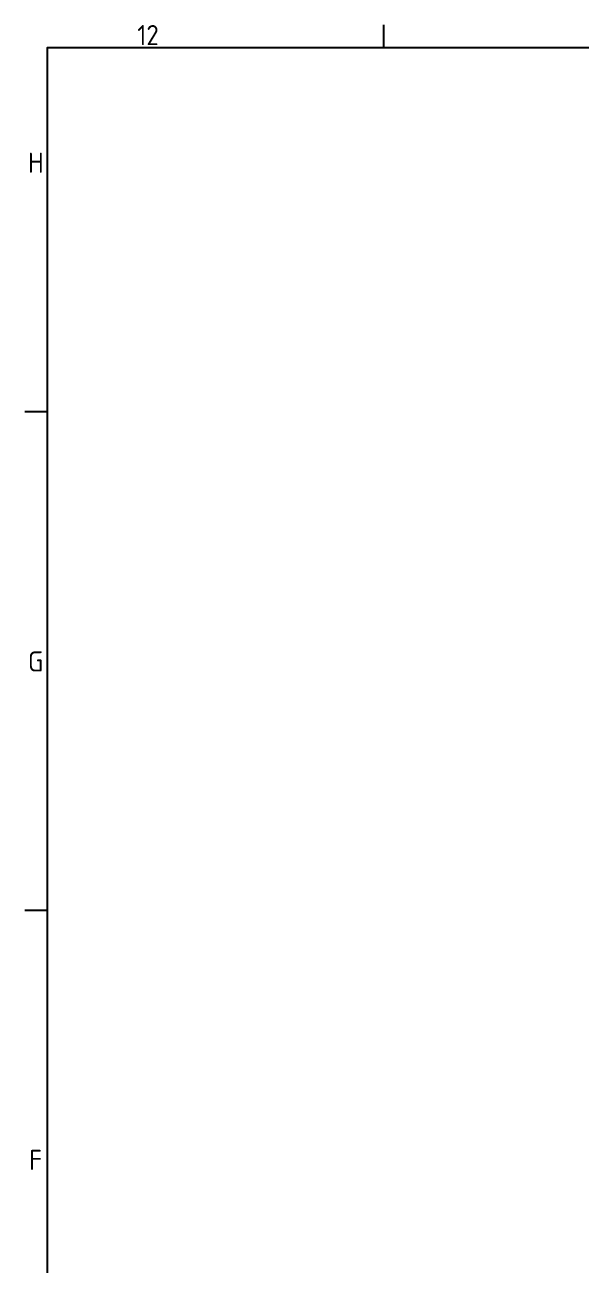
# Model space of a CAD drawing. Header units: millimetres. Extents: x 0 to 4205, y 0 to 2970.
# Drawn here: x 83 to 497, y 1963 to 2887 of the extents above; entities that cross this region are included whole.
import ezdxf

# ---------------------------------------------------------------- set-up
doc = ezdxf.new("R2010")
doc.units = ezdxf.units.MM
doc.header["$LTSCALE"] = 5
doc.layers.get('0').update_dxf_attribs({"color": 3, "lineweight": 25})
doc.layers.add('경계(ISO)', color=7, linetype='Continuous', lineweight=25)
doc.styles.add('문자 텍스트_M2B', font='isocp.shx')

# ---------------------------------------------------------------- blocks, each defined once
blk = doc.blocks.new('경계 Default Border')
at = {"layer": '경계(ISO)'}
for p, q in [((70.08, 574), (70.08, 577.4)), ((20, 519.75), (16.6, 519.75)), ((20, 445.5), (16.6, 445.5))]:
    blk.add_line(p, q, dxfattribs=at)
at = {"layer": '경계(ISO)', "flags": 128}
blk.add_lwpolyline([(20, 20), (20, 574), (821, 574), (821, 20), (20, 20)], dxfattribs=at)
at = {"layer": '경계(ISO)', "color": 2, "char_height": 3, "attachment_point": 7, "style": '문자 텍스트_M2B'}
for s, insert in [('12', (33.36, 574.37)), ('H', (17.08, 555.37)), ('G', (17.08, 481.1)), ('F', (17.24, 406.87))]:
    blk.add_mtext(s, dxfattribs=dict(at, insert=insert))

msp = doc.modelspace()

# ---------------------------------------------------------------- block references
at = {"xscale": 5, "yscale": 5, "zscale": 5}
msp.add_blockref('경계 Default Border', (0, 0), dxfattribs=at)

doc.saveas('drawing.dxf')
